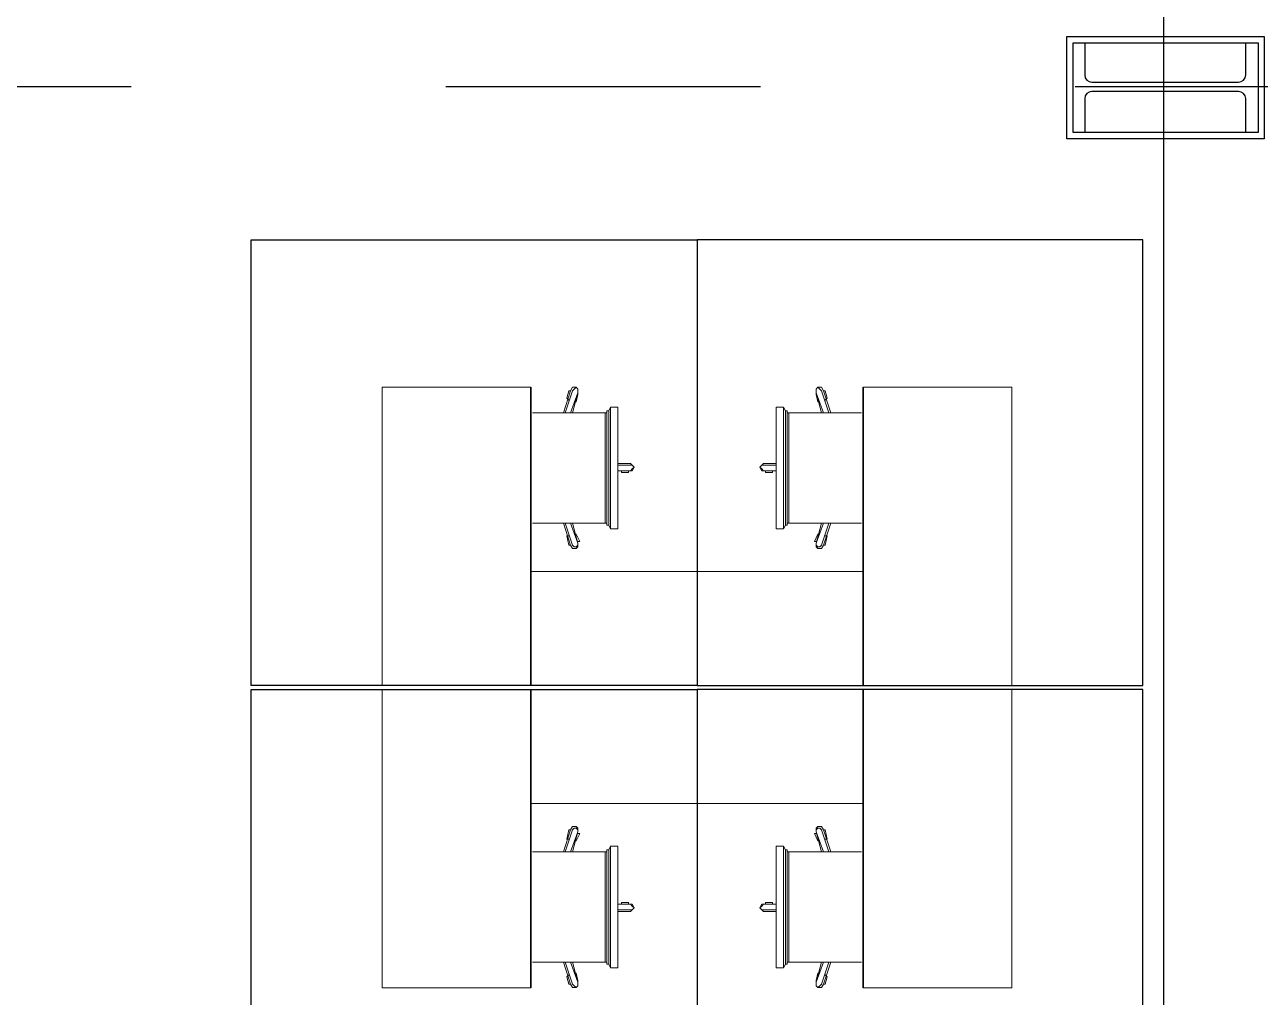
# Model space of a CAD drawing. Header units: millimetres. Extents: x 2148 to 2681, y 758 to 986.
# Drawn here: x 2605.7 to 2608.194, y 929.131 to 931.095 of the extents above; entities that cross this region are included whole.
import ezdxf

# ---------------------------------------------------------------- set-up
doc = ezdxf.new("R2010")
doc.units = ezdxf.units.MM
doc.linetypes.add('CENTER2', pattern=[28.575, 19.05, -3.175, 3.175, -3.175])
for name, color, linetype in [('at_Entity', 7, 'Continuous'), ('COLUMN', 7, 'Continuous'), ('D', 1, 'Continuous'), ('S-COLS', 6, 'Continuous'), ('S_GRID LINES', 252, 'Continuous')]:
    doc.layers.add(name, color=color, linetype=linetype)

msp = doc.modelspace()

# ---------------------------------------------------------------- linework, layer by layer
at = {"layer": 'at_Entity', "color": 0, "lineweight": 15}
for p, q in [((2606.4207811, 930.3628474, 0), (2606.7209001, 930.3628474, 0)), ((2606.4207811, 930.3628474, 0), (2606.4207811, 929.7601287, 0)), ((2606.4207811, 930.3628474, 0), (2606.7209001, 930.3628474, 0)), ((2606.4207811, 930.3628474, 0), (2606.4207811, 929.7601287, 0)), ((2606.8050803, 930.3624176, 0), (2606.8014204, 930.3550979, 0)), ((2606.8050803, 930.3624176, 0), (2606.8014204, 930.3550979, 0)), ((2606.8124, 930.3624176, 0), (2606.8050803, 930.3624176, 0)), ((2606.8124, 930.3624176, 0), (2606.8050803, 930.3624176, 0)), ((2606.8124, 930.3624176, 0), (2606.8087401, 930.3587577, 0)), ((2606.8124, 930.3624176, 0), (2606.8087401, 930.3587577, 0)), ((2606.8160604, 930.3587577, 0), (2606.8124, 930.3624176, 0)), ((2606.8160604, 930.3587577, 0), (2606.8124, 930.3624176, 0)), ((2606.8160604, 930.3587577, 0), (2606.8124, 930.3624176, 0)), ((2606.8160604, 930.3587577, 0), (2606.8124, 930.3624176, 0)), ((2607.297055, 930.3587577, 0), (2607.3007155, 930.3624176, 0)), ((2607.297055, 930.3587577, 0), (2607.3007155, 930.3624176, 0)), ((2607.297055, 930.3587577, 0), (2607.3007155, 930.3624176, 0)), ((2607.297055, 930.3587577, 0), (2607.3007155, 930.3624176, 0)), ((2607.3007155, 930.3624176, 0), (2607.3080352, 930.3624176, 0)), ((2607.3007155, 930.3624176, 0), (2607.3043754, 930.3587577, 0)), ((2607.3007155, 930.3624176, 0), (2607.3080352, 930.3624176, 0)), ((2607.3007155, 930.3624176, 0), (2607.3043754, 930.3587577, 0)), ((2607.3080352, 930.3624176, 0), (2607.311695, 930.3550979, 0)), ((2607.3080352, 930.3624176, 0), (2607.311695, 930.3550979, 0)), ((2607.6923344, 930.3628474, 0), (2607.3922153, 930.3628474, 0)), ((2607.6923344, 930.3628474, 0), (2607.3922153, 930.3628474, 0)), ((2607.6923344, 930.3628474, 0), (2607.6923344, 929.7601287, 0)), ((2607.6923344, 930.3628474, 0), (2607.6923344, 929.7601287, 0)), ((2606.8014204, 930.3550979, 0), (2606.7867804, 930.3111779, 0)), ((2606.8014204, 930.3550979, 0), (2606.7867804, 930.3111779, 0)), ((2606.8050803, 930.3550979, 0), (2606.7904403, 930.3111779, 0)), ((2606.8050803, 930.3550979, 0), (2606.7904403, 930.3111779, 0)), ((2606.79776, 930.3550979, 0), (2606.7941001, 930.3404579, 0)), ((2606.79776, 930.3550979, 0), (2606.7941001, 930.3404579, 0)), ((2606.7941001, 930.3404579, 0), (2606.79776, 930.336798, 0)), ((2606.7941001, 930.3404579, 0), (2606.79776, 930.336798, 0)), ((2606.8014204, 930.3550979, 0), (2606.79776, 930.3550979, 0)), ((2606.8014204, 930.3550979, 0), (2606.79776, 930.3550979, 0)), ((2606.8014204, 930.3111779, 0), (2606.8160604, 930.351438, 0)), ((2606.8014204, 930.3111779, 0), (2606.8160604, 930.351438, 0)), ((2606.8087401, 930.3587577, 0), (2606.8050803, 930.3550979, 0)), ((2606.8087401, 930.3587577, 0), (2606.8050803, 930.3550979, 0)), ((2606.8160604, 930.351438, 0), (2606.8050803, 930.3111779, 0)), ((2606.8160604, 930.351438, 0), (2606.8050803, 930.3111779, 0)), ((2606.8124, 930.3331382, 0), (2606.8160604, 930.3477782, 0)), ((2606.8124, 930.3331382, 0), (2606.8160604, 930.3477782, 0)), ((2606.8160604, 930.351438, 0), (2606.8160604, 930.3587577, 0)), ((2606.8160604, 930.3550979, 0), (2606.8160604, 930.3587577, 0)), ((2606.8160604, 930.351438, 0), (2606.8160604, 930.3587577, 0)), ((2606.8160604, 930.3550979, 0), (2606.8160604, 930.3587577, 0)), ((2606.8160604, 930.3477782, 0), (2606.8160604, 930.351438, 0)), ((2606.8160604, 930.3477782, 0), (2606.8160604, 930.351438, 0)), ((2607.297055, 930.351438, 0), (2607.297055, 930.3587577, 0)), ((2607.297055, 930.3550979, 0), (2607.297055, 930.3587577, 0)), ((2607.297055, 930.351438, 0), (2607.297055, 930.3587577, 0)), ((2607.297055, 930.3550979, 0), (2607.297055, 930.3587577, 0)), ((2607.311695, 930.3111779, 0), (2607.297055, 930.351438, 0)), ((2607.297055, 930.351438, 0), (2607.3080352, 930.3111779, 0)), ((2607.297055, 930.3477782, 0), (2607.297055, 930.351438, 0)), ((2607.311695, 930.3111779, 0), (2607.297055, 930.351438, 0)), ((2607.297055, 930.351438, 0), (2607.3080352, 930.3111779, 0)), ((2607.297055, 930.3477782, 0), (2607.297055, 930.351438, 0)), ((2607.3007155, 930.3331382, 0), (2607.297055, 930.3477782, 0)), ((2607.3007155, 930.3331382, 0), (2607.297055, 930.3477782, 0)), ((2607.3043754, 930.3587577, 0), (2607.3080352, 930.3550979, 0)), ((2607.3043754, 930.3587577, 0), (2607.3080352, 930.3550979, 0)), ((2607.3080352, 930.3550979, 0), (2607.3226752, 930.3111779, 0)), ((2607.3080352, 930.3550979, 0), (2607.3226752, 930.3111779, 0)), ((2607.311695, 930.3550979, 0), (2607.326335, 930.3111779, 0)), ((2607.311695, 930.3550979, 0), (2607.3153555, 930.3550979, 0)), ((2607.311695, 930.3550979, 0), (2607.326335, 930.3111779, 0)), ((2607.311695, 930.3550979, 0), (2607.3153555, 930.3550979, 0)), ((2607.3153555, 930.3550979, 0), (2607.3190154, 930.3404579, 0)), ((2607.3153555, 930.3550979, 0), (2607.3190154, 930.3404579, 0)), ((2607.3190154, 930.3404579, 0), (2607.3153555, 930.336798, 0)), ((2607.3190154, 930.3404579, 0), (2607.3153555, 930.336798, 0)), ((2606.87096, 930.3111779, 0), (2606.7245606, 930.3111779, 0)), ((2606.87096, 930.3111779, 0), (2606.7245606, 930.3111779, 0)), ((2606.8087401, 930.3331382, 0), (2606.8124, 930.3331382, 0)), ((2606.8087401, 930.3331382, 0), (2606.8124, 930.3331382, 0)), ((2606.8746204, 930.3111779, 0), (2606.87096, 930.3111779, 0)), ((2606.87096, 930.3111779, 0), (2606.87096, 930.0879181, 0)), ((2606.8746204, 930.3111779, 0), (2606.87096, 930.3111779, 0)), ((2606.87096, 930.3111779, 0), (2606.87096, 930.0879181, 0)), ((2606.8782803, 930.3148377, 0), (2606.8746204, 930.3148377, 0)), ((2606.8746204, 930.3148377, 0), (2606.8746204, 930.0842582, 0)), ((2606.8782803, 930.3148377, 0), (2606.8746204, 930.3148377, 0)), ((2606.8746204, 930.3148377, 0), (2606.8746204, 930.0842582, 0)), ((2606.8746204, 930.307518, 0), (2606.8746204, 930.3111779, 0)), ((2606.8746204, 930.307518, 0), (2606.8746204, 930.3111779, 0)), ((2606.8819401, 930.322158, 0), (2606.8782803, 930.3148377, 0)), ((2606.8819401, 930.322158, 0), (2606.8782803, 930.3148377, 0)), ((2606.8782803, 930.3148377, 0), (2606.8782803, 930.0842582, 0)), ((2606.8782803, 930.3148377, 0), (2606.8782803, 930.0842582, 0)), ((2606.8856, 930.322158, 0), (2606.8819401, 930.322158, 0)), ((2606.8819401, 930.322158, 0), (2606.8819401, 930.0769385, 0)), ((2606.8856, 930.322158, 0), (2606.8819401, 930.322158, 0)), ((2606.8819401, 930.322158, 0), (2606.8819401, 930.0769385, 0)), ((2606.8856, 930.322158, 0), (2606.8892598, 930.322158, 0)), ((2606.8856, 930.322158, 0), (2606.8892598, 930.322158, 0)), ((2606.8965801, 930.322158, 0), (2606.8892598, 930.322158, 0)), ((2606.8965801, 930.322158, 0), (2606.8892598, 930.322158, 0)), ((2606.8965801, 930.3148377, 0), (2606.8965801, 930.322158, 0)), ((2606.8965801, 930.3148377, 0), (2606.8965801, 930.322158, 0)), ((2606.8965801, 930.0842582, 0), (2606.8965801, 930.3148377, 0)), ((2606.8965801, 930.0842582, 0), (2606.8965801, 930.3148377, 0)), ((2607.2165354, 930.3148377, 0), (2607.2165354, 930.322158, 0)), ((2607.2165354, 930.322158, 0), (2607.2238557, 930.322158, 0)), ((2607.2165354, 930.3148377, 0), (2607.2165354, 930.322158, 0)), ((2607.2165354, 930.322158, 0), (2607.2238557, 930.322158, 0)), ((2607.2165354, 930.0842582, 0), (2607.2165354, 930.3148377, 0)), ((2607.2165354, 930.0842582, 0), (2607.2165354, 930.3148377, 0)), ((2607.2275155, 930.322158, 0), (2607.2238557, 930.322158, 0)), ((2607.2275155, 930.322158, 0), (2607.2238557, 930.322158, 0)), ((2607.2275155, 930.322158, 0), (2607.2311754, 930.322158, 0)), ((2607.2275155, 930.322158, 0), (2607.2311754, 930.322158, 0)), ((2607.2311754, 930.322158, 0), (2607.2348352, 930.3148377, 0)), ((2607.2311754, 930.322158, 0), (2607.2311754, 930.0769385, 0)), ((2607.2311754, 930.322158, 0), (2607.2348352, 930.3148377, 0)), ((2607.2311754, 930.322158, 0), (2607.2311754, 930.0769385, 0)), ((2607.2348352, 930.3148377, 0), (2607.2348352, 930.0842582, 0)), ((2607.2348352, 930.3148377, 0), (2607.2384951, 930.3148377, 0)), ((2607.2348352, 930.3148377, 0), (2607.2348352, 930.0842582, 0)), ((2607.2348352, 930.3148377, 0), (2607.2384951, 930.3148377, 0)), ((2607.2384951, 930.3148377, 0), (2607.2384951, 930.0842582, 0)), ((2607.2384951, 930.3148377, 0), (2607.2384951, 930.0842582, 0)), ((2607.2384951, 930.307518, 0), (2607.2384951, 930.3111779, 0)), ((2607.2384951, 930.3111779, 0), (2607.2421555, 930.3111779, 0)), ((2607.2384951, 930.307518, 0), (2607.2384951, 930.3111779, 0)), ((2607.2384951, 930.3111779, 0), (2607.2421555, 930.3111779, 0)), ((2607.2421555, 930.3111779, 0), (2607.2421555, 930.0879181, 0)), ((2607.2421555, 930.3111779, 0), (2607.3885549, 930.3111779, 0)), ((2607.2421555, 930.3111779, 0), (2607.2421555, 930.0879181, 0)), ((2607.2421555, 930.3111779, 0), (2607.3885549, 930.3111779, 0)), ((2607.3043754, 930.3331382, 0), (2607.3007155, 930.3331382, 0)), ((2607.3043754, 930.3331382, 0), (2607.3007155, 930.3331382, 0)), ((2606.9222003, 930.2086979, 0), (2606.8965801, 930.2086979, 0)), ((2606.9222003, 930.2086979, 0), (2606.8965801, 930.2086979, 0)), ((2606.9222003, 930.205038, 0), (2606.8965801, 930.205038, 0)), ((2606.9222003, 930.205038, 0), (2606.8965801, 930.205038, 0)), ((2606.8965801, 930.1940579, 0), (2606.9222003, 930.1940579, 0)), ((2606.9222003, 930.1940579, 0), (2606.8965801, 930.1940579, 0)), ((2606.8965801, 930.1940579, 0), (2606.9222003, 930.1940579, 0)), ((2606.9222003, 930.1940579, 0), (2606.8965801, 930.1940579, 0)), ((2606.9185398, 930.2086979, 0), (2606.9038998, 930.2086979, 0)), ((2606.9185398, 930.2086979, 0), (2606.9038998, 930.2086979, 0)), ((2606.9038998, 930.1940579, 0), (2606.9038998, 930.1903981, 0)), ((2606.9038998, 930.1940579, 0), (2606.9038998, 930.1903981, 0)), ((2606.9038998, 930.1903981, 0), (2606.9185398, 930.1903981, 0)), ((2606.9038998, 930.1903981, 0), (2606.9185398, 930.1903981, 0)), ((2606.9185398, 930.1903981, 0), (2606.9185398, 930.1940579, 0)), ((2606.9185398, 930.1903981, 0), (2606.9185398, 930.1940579, 0)), ((2606.9258601, 930.205038, 0), (2606.9222003, 930.2086979, 0)), ((2606.9258601, 930.205038, 0), (2606.9222003, 930.2086979, 0)), ((2606.9222003, 930.205038, 0), (2606.9258601, 930.205038, 0)), ((2606.9222003, 930.205038, 0), (2606.9258601, 930.205038, 0)), ((2606.9258601, 930.1977184, 0), (2606.9222003, 930.1940579, 0)), ((2606.9258601, 930.1977184, 0), (2606.9222003, 930.1940579, 0)), ((2606.9222003, 930.1940579, 0), (2606.9258601, 930.1940579, 0)), ((2606.9222003, 930.1940579, 0), (2606.9258601, 930.1940579, 0)), ((2606.9258601, 930.205038, 0), (2606.92952, 930.2013782, 0)), ((2606.92952, 930.2013782, 0), (2606.9258601, 930.205038, 0)), ((2606.9258601, 930.205038, 0), (2606.92952, 930.2013782, 0)), ((2606.92952, 930.2013782, 0), (2606.9258601, 930.205038, 0)), ((2606.92952, 930.2013782, 0), (2606.9258601, 930.1977184, 0)), ((2606.9258601, 930.1940579, 0), (2606.92952, 930.2013782, 0)), ((2606.92952, 930.2013782, 0), (2606.9258601, 930.1977184, 0)), ((2606.9258601, 930.1940579, 0), (2606.92952, 930.2013782, 0)), ((2607.1872554, 930.205038, 0), (2607.1835955, 930.2013782, 0)), ((2607.1835955, 930.2013782, 0), (2607.1872554, 930.205038, 0)), ((2607.1872554, 930.205038, 0), (2607.1835955, 930.2013782, 0)), ((2607.1835955, 930.2013782, 0), (2607.1872554, 930.205038, 0)), ((2607.1835955, 930.2013782, 0), (2607.1872554, 930.1977184, 0)), ((2607.1872554, 930.1940579, 0), (2607.1835955, 930.2013782, 0)), ((2607.1835955, 930.2013782, 0), (2607.1872554, 930.1977184, 0)), ((2607.1872554, 930.1940579, 0), (2607.1835955, 930.2013782, 0)), ((2607.1872554, 930.205038, 0), (2607.1909152, 930.2086979, 0)), ((2607.1872554, 930.205038, 0), (2607.1909152, 930.2086979, 0)), ((2607.1909152, 930.205038, 0), (2607.1872554, 930.205038, 0)), ((2607.1909152, 930.205038, 0), (2607.1872554, 930.205038, 0)), ((2607.1872554, 930.1977184, 0), (2607.1909152, 930.1940579, 0)), ((2607.1872554, 930.1977184, 0), (2607.1909152, 930.1940579, 0)), ((2607.1909152, 930.1940579, 0), (2607.1872554, 930.1940579, 0)), ((2607.1909152, 930.1940579, 0), (2607.1872554, 930.1940579, 0)), ((2607.1909152, 930.2086979, 0), (2607.2165354, 930.2086979, 0)), ((2607.1909152, 930.2086979, 0), (2607.2165354, 930.2086979, 0)), ((2607.1909152, 930.205038, 0), (2607.2165354, 930.205038, 0)), ((2607.1909152, 930.205038, 0), (2607.2165354, 930.205038, 0)), ((2607.2165354, 930.1940579, 0), (2607.1909152, 930.1940579, 0)), ((2607.1909152, 930.1940579, 0), (2607.2165354, 930.1940579, 0)), ((2607.2165354, 930.1940579, 0), (2607.1909152, 930.1940579, 0)), ((2607.1909152, 930.1940579, 0), (2607.2165354, 930.1940579, 0)), ((2607.1945757, 930.2086979, 0), (2607.2092157, 930.2086979, 0)), ((2607.1945757, 930.2086979, 0), (2607.2092157, 930.2086979, 0)), ((2607.1945757, 930.1903981, 0), (2607.1945757, 930.1940579, 0)), ((2607.1945757, 930.1903981, 0), (2607.1945757, 930.1940579, 0)), ((2607.2092157, 930.1903981, 0), (2607.1945757, 930.1903981, 0)), ((2607.2092157, 930.1903981, 0), (2607.1945757, 930.1903981, 0)), ((2607.2092157, 930.1940579, 0), (2607.2092157, 930.1903981, 0)), ((2607.2092157, 930.1940579, 0), (2607.2092157, 930.1903981, 0)), ((2606.7245606, 930.0879181, 0), (2606.87096, 930.0879181, 0)), ((2606.7245606, 930.0879181, 0), (2606.87096, 930.0879181, 0)), ((2606.7867804, 930.0879181, 0), (2606.8014204, 930.0439987, 0)), ((2606.7867804, 930.0879181, 0), (2606.8014204, 930.0439987, 0)), ((2606.8050803, 930.0439987, 0), (2606.7904403, 930.0879181, 0)), ((2606.8050803, 930.0439987, 0), (2606.7904403, 930.0879181, 0)), ((2606.8014204, 930.0879181, 0), (2606.8160604, 930.0476585, 0)), ((2606.8014204, 930.0879181, 0), (2606.8160604, 930.0476585, 0)), ((2606.8160604, 930.0476585, 0), (2606.8050803, 930.0879181, 0)), ((2606.8160604, 930.0476585, 0), (2606.8050803, 930.0879181, 0)), ((2606.87096, 930.0879181, 0), (2606.8746204, 930.0879181, 0)), ((2606.87096, 930.0879181, 0), (2606.8746204, 930.0879181, 0)), ((2606.8746204, 930.0879181, 0), (2606.8746204, 930.0915785, 0)), ((2606.8746204, 930.0879181, 0), (2606.8746204, 930.0915785, 0)), ((2607.2384951, 930.0879181, 0), (2607.2384951, 930.0915785, 0)), ((2607.2384951, 930.0879181, 0), (2607.2384951, 930.0915785, 0)), ((2607.2421555, 930.0879181, 0), (2607.2384951, 930.0879181, 0)), ((2607.2421555, 930.0879181, 0), (2607.2384951, 930.0879181, 0)), ((2607.3885549, 930.0879181, 0), (2607.2421555, 930.0879181, 0)), ((2607.3885549, 930.0879181, 0), (2607.2421555, 930.0879181, 0)), ((2607.311695, 930.0879181, 0), (2607.297055, 930.0476585, 0)), ((2607.297055, 930.0476585, 0), (2607.3080352, 930.0879181, 0)), ((2607.311695, 930.0879181, 0), (2607.297055, 930.0476585, 0)), ((2607.297055, 930.0476585, 0), (2607.3080352, 930.0879181, 0)), ((2607.3080352, 930.0439987, 0), (2607.3226752, 930.0879181, 0)), ((2607.3080352, 930.0439987, 0), (2607.3226752, 930.0879181, 0)), ((2607.326335, 930.0879181, 0), (2607.311695, 930.0439987, 0)), ((2607.326335, 930.0879181, 0), (2607.311695, 930.0439987, 0)), ((2606.79776, 930.0622985, 0), (2606.7941001, 930.0622985, 0)), ((2606.7941001, 930.0622985, 0), (2606.79776, 930.0439987, 0)), ((2606.79776, 930.0622985, 0), (2606.7941001, 930.0622985, 0)), ((2606.7941001, 930.0622985, 0), (2606.79776, 930.0439987, 0)), ((2606.8124, 930.0659584, 0), (2606.8087401, 930.0659584, 0)), ((2606.8124, 930.0659584, 0), (2606.8087401, 930.0659584, 0)), ((2606.8197203, 930.0513184, 0), (2606.8124, 930.0659584, 0)), ((2606.8197203, 930.0513184, 0), (2606.8124, 930.0659584, 0)), ((2606.8746204, 930.0842582, 0), (2606.8782803, 930.0842582, 0)), ((2606.8746204, 930.0842582, 0), (2606.8782803, 930.0842582, 0)), ((2606.8782803, 930.0842582, 0), (2606.8819401, 930.0769385, 0)), ((2606.8782803, 930.0842582, 0), (2606.8819401, 930.0769385, 0)), ((2606.8819401, 930.0769385, 0), (2606.8856, 930.0769385, 0)), ((2606.8819401, 930.0769385, 0), (2606.8856, 930.0769385, 0)), ((2606.8856, 930.0769385, 0), (2606.8892598, 930.0769385, 0)), ((2606.8856, 930.0769385, 0), (2606.8892598, 930.0769385, 0)), ((2606.8892598, 930.0769385, 0), (2606.8965801, 930.0769385, 0)), ((2606.8892598, 930.0769385, 0), (2606.8965801, 930.0769385, 0)), ((2606.8965801, 930.0769385, 0), (2606.8965801, 930.0842582, 0)), ((2606.8965801, 930.0769385, 0), (2606.8965801, 930.0842582, 0)), ((2607.2165354, 930.0769385, 0), (2607.2165354, 930.0842582, 0)), ((2607.2165354, 930.0769385, 0), (2607.2165354, 930.0842582, 0)), ((2607.2238557, 930.0769385, 0), (2607.2165354, 930.0769385, 0)), ((2607.2238557, 930.0769385, 0), (2607.2165354, 930.0769385, 0)), ((2607.2275155, 930.0769385, 0), (2607.2238557, 930.0769385, 0)), ((2607.2275155, 930.0769385, 0), (2607.2238557, 930.0769385, 0)), ((2607.2311754, 930.0769385, 0), (2607.2275155, 930.0769385, 0)), ((2607.2311754, 930.0769385, 0), (2607.2275155, 930.0769385, 0)), ((2607.2348352, 930.0842582, 0), (2607.2311754, 930.0769385, 0)), ((2607.2348352, 930.0842582, 0), (2607.2311754, 930.0769385, 0)), ((2607.2384951, 930.0842582, 0), (2607.2348352, 930.0842582, 0)), ((2607.2384951, 930.0842582, 0), (2607.2348352, 930.0842582, 0)), ((2607.2933952, 930.0513184, 0), (2607.3007155, 930.0659584, 0)), ((2607.2933952, 930.0513184, 0), (2607.3007155, 930.0659584, 0)), ((2607.3007155, 930.0659584, 0), (2607.3043754, 930.0659584, 0)), ((2607.3007155, 930.0659584, 0), (2607.3043754, 930.0659584, 0)), ((2607.3153555, 930.0622985, 0), (2607.3190154, 930.0622985, 0)), ((2607.3190154, 930.0622985, 0), (2607.3153555, 930.0439987, 0)), ((2607.3153555, 930.0622985, 0), (2607.3190154, 930.0622985, 0)), ((2607.3190154, 930.0622985, 0), (2607.3153555, 930.0439987, 0)), ((2606.79776, 930.0439987, 0), (2606.8014204, 930.0439987, 0)), ((2606.79776, 930.0439987, 0), (2606.8014204, 930.0439987, 0)), ((2606.8014204, 930.0439987, 0), (2606.8050803, 930.0366784, 0)), ((2606.8014204, 930.0439987, 0), (2606.8050803, 930.0366784, 0)), ((2606.8087401, 930.0403382, 0), (2606.8050803, 930.0439987, 0)), ((2606.8087401, 930.0403382, 0), (2606.8050803, 930.0439987, 0)), ((2606.8050803, 930.0366784, 0), (2606.8124, 930.0366784, 0)), ((2606.8050803, 930.0366784, 0), (2606.8124, 930.0366784, 0)), ((2606.8124, 930.0403382, 0), (2606.8087401, 930.0403382, 0)), ((2606.8124, 930.0403382, 0), (2606.8087401, 930.0403382, 0)), ((2606.8160604, 930.0439987, 0), (2606.8124, 930.0403382, 0)), ((2606.8160604, 930.0439987, 0), (2606.8124, 930.0403382, 0)), ((2606.8124, 930.0366784, 0), (2606.8160604, 930.0403382, 0)), ((2606.8124, 930.0366784, 0), (2606.8160604, 930.0403382, 0)), ((2606.8160604, 930.0513184, 0), (2606.8197203, 930.0513184, 0)), ((2606.8160604, 930.0513184, 0), (2606.8197203, 930.0513184, 0)), ((2606.8160604, 930.0403382, 0), (2606.8160604, 930.0476585, 0)), ((2606.8160604, 930.0476585, 0), (2606.8160604, 930.0439987, 0)), ((2606.8160604, 930.0403382, 0), (2606.8160604, 930.0476585, 0)), ((2606.8160604, 930.0476585, 0), (2606.8160604, 930.0439987, 0)), ((2607.297055, 930.0513184, 0), (2607.2933952, 930.0513184, 0)), ((2607.297055, 930.0513184, 0), (2607.2933952, 930.0513184, 0)), ((2607.297055, 930.0403382, 0), (2607.297055, 930.0476585, 0)), ((2607.297055, 930.0476585, 0), (2607.297055, 930.0439987, 0)), ((2607.297055, 930.0403382, 0), (2607.297055, 930.0476585, 0)), ((2607.297055, 930.0476585, 0), (2607.297055, 930.0439987, 0)), ((2607.297055, 930.0439987, 0), (2607.3007155, 930.0403382, 0)), ((2607.297055, 930.0439987, 0), (2607.3007155, 930.0403382, 0)), ((2607.3007155, 930.0366784, 0), (2607.297055, 930.0403382, 0)), ((2607.3007155, 930.0366784, 0), (2607.297055, 930.0403382, 0)), ((2607.3007155, 930.0403382, 0), (2607.3043754, 930.0403382, 0)), ((2607.3007155, 930.0403382, 0), (2607.3043754, 930.0403382, 0)), ((2607.3080352, 930.0366784, 0), (2607.3007155, 930.0366784, 0)), ((2607.3080352, 930.0366784, 0), (2607.3007155, 930.0366784, 0)), ((2607.3043754, 930.0403382, 0), (2607.3080352, 930.0439987, 0)), ((2607.3043754, 930.0403382, 0), (2607.3080352, 930.0439987, 0)), ((2607.311695, 930.0439987, 0), (2607.3080352, 930.0366784, 0)), ((2607.311695, 930.0439987, 0), (2607.3080352, 930.0366784, 0)), ((2607.3153555, 930.0439987, 0), (2607.311695, 930.0439987, 0)), ((2607.3153555, 930.0439987, 0), (2607.311695, 930.0439987, 0)), ((2606.7209001, 929.9907082, 0), (2607.0565577, 929.9907082, 0)), ((2606.7209001, 929.9907082, 0), (2607.0565577, 929.9907082, 0)), ((2607.3922153, 929.9907082, 0), (2607.0565577, 929.9907082, 0)), ((2607.3922153, 929.9907082, 0), (2607.0565577, 929.9907082, 0)), ((2606.4207811, 929.7601287, 0), (2607.0565577, 929.7601287, 0)), ((2606.4207811, 929.7601287, 0), (2607.0565577, 929.7601287, 0)), ((2606.4207811, 929.7523971, 0), (2607.0565577, 929.7523971, 0)), ((2606.4207811, 929.1496784, 0), (2606.4207811, 929.7523971, 0)), ((2606.4207811, 929.7523971, 0), (2607.0565577, 929.7523971, 0)), ((2606.4207811, 929.1496784, 0), (2606.4207811, 929.7523971, 0)), ((2607.6923344, 929.7601287, 0), (2607.0565577, 929.7601287, 0)), ((2607.6923344, 929.7601287, 0), (2607.0565577, 929.7601287, 0)), ((2607.0565577, 929.5218176, 0), (2607.0565577, 929.7523971, 0)), ((2607.6923344, 929.7523971, 0), (2607.0565577, 929.7523971, 0)), ((2607.0565577, 929.5218176, 0), (2607.0565577, 929.7523971, 0)), ((2607.0565577, 929.5218176, 0), (2607.0565577, 929.7523971, 0)), ((2607.6923344, 929.7523971, 0), (2607.0565577, 929.7523971, 0)), ((2607.0565577, 929.5218176, 0), (2607.0565577, 929.7523971, 0)), ((2607.6923344, 929.1496784, 0), (2607.6923344, 929.7523971, 0)), ((2607.6923344, 929.1496784, 0), (2607.6923344, 929.7523971, 0)), ((2606.7209001, 929.5218176, 0), (2607.0565577, 929.5218176, 0)), ((2606.7209001, 929.5218176, 0), (2607.0565577, 929.5218176, 0)), ((2607.3922153, 929.5218176, 0), (2607.0565577, 929.5218176, 0)), ((2607.3922153, 929.5218176, 0), (2607.0565577, 929.5218176, 0)), ((2606.7867804, 929.4246077, 0), (2606.8014204, 929.4685271, 0)), ((2606.7867804, 929.4246077, 0), (2606.8014204, 929.4685271, 0)), ((2606.8050803, 929.4685271, 0), (2606.7904403, 929.4246077, 0)), ((2606.8050803, 929.4685271, 0), (2606.7904403, 929.4246077, 0)), ((2606.7941001, 929.4502273, 0), (2606.79776, 929.4685271, 0)), ((2606.7941001, 929.4502273, 0), (2606.79776, 929.4685271, 0)), ((2606.79776, 929.4685271, 0), (2606.8014204, 929.4685271, 0)), ((2606.79776, 929.4685271, 0), (2606.8014204, 929.4685271, 0)), ((2606.8014204, 929.4685271, 0), (2606.8050803, 929.4758474, 0)), ((2606.8014204, 929.4685271, 0), (2606.8050803, 929.4758474, 0)), ((2606.8014204, 929.4246077, 0), (2606.8160604, 929.4648673, 0)), ((2606.8014204, 929.4246077, 0), (2606.8160604, 929.4648673, 0)), ((2606.8050803, 929.4758474, 0), (2606.8124, 929.4758474, 0)), ((2606.8050803, 929.4758474, 0), (2606.8124, 929.4758474, 0)), ((2606.8087401, 929.4721876, 0), (2606.8050803, 929.4685271, 0)), ((2606.8087401, 929.4721876, 0), (2606.8050803, 929.4685271, 0)), ((2606.8160604, 929.4648673, 0), (2606.8050803, 929.4246077, 0)), ((2606.8160604, 929.4648673, 0), (2606.8050803, 929.4246077, 0)), ((2606.8124, 929.4721876, 0), (2606.8087401, 929.4721876, 0)), ((2606.8124, 929.4721876, 0), (2606.8087401, 929.4721876, 0)), ((2606.8124, 929.4758474, 0), (2606.8160604, 929.4721876, 0)), ((2606.8124, 929.4758474, 0), (2606.8160604, 929.4721876, 0)), ((2606.8160604, 929.4685271, 0), (2606.8124, 929.4721876, 0)), ((2606.8160604, 929.4685271, 0), (2606.8124, 929.4721876, 0)), ((2606.8160604, 929.4721876, 0), (2606.8160604, 929.4648673, 0)), ((2606.8160604, 929.4721876, 0), (2606.8160604, 929.4648673, 0)), ((2606.8160604, 929.4648673, 0), (2606.8160604, 929.4685271, 0)), ((2606.8160604, 929.4648673, 0), (2606.8160604, 929.4685271, 0)), ((2607.3007155, 929.4758474, 0), (2607.297055, 929.4721876, 0)), ((2607.3007155, 929.4758474, 0), (2607.297055, 929.4721876, 0)), ((2607.297055, 929.4721876, 0), (2607.297055, 929.4648673, 0)), ((2607.297055, 929.4685271, 0), (2607.3007155, 929.4721876, 0)), ((2607.297055, 929.4721876, 0), (2607.297055, 929.4648673, 0)), ((2607.297055, 929.4685271, 0), (2607.3007155, 929.4721876, 0)), ((2607.297055, 929.4648673, 0), (2607.297055, 929.4685271, 0)), ((2607.297055, 929.4648673, 0), (2607.297055, 929.4685271, 0)), ((2607.311695, 929.4246077, 0), (2607.297055, 929.4648673, 0)), ((2607.297055, 929.4648673, 0), (2607.3080352, 929.4246077, 0)), ((2607.311695, 929.4246077, 0), (2607.297055, 929.4648673, 0)), ((2607.297055, 929.4648673, 0), (2607.3080352, 929.4246077, 0)), ((2607.3080352, 929.4758474, 0), (2607.3007155, 929.4758474, 0)), ((2607.3080352, 929.4758474, 0), (2607.3007155, 929.4758474, 0)), ((2607.3007155, 929.4721876, 0), (2607.3043754, 929.4721876, 0)), ((2607.3007155, 929.4721876, 0), (2607.3043754, 929.4721876, 0)), ((2607.3043754, 929.4721876, 0), (2607.3080352, 929.4685271, 0)), ((2607.3043754, 929.4721876, 0), (2607.3080352, 929.4685271, 0)), ((2607.311695, 929.4685271, 0), (2607.3080352, 929.4758474, 0)), ((2607.311695, 929.4685271, 0), (2607.3080352, 929.4758474, 0)), ((2607.3080352, 929.4685271, 0), (2607.3226752, 929.4246077, 0)), ((2607.3080352, 929.4685271, 0), (2607.3226752, 929.4246077, 0)), ((2607.326335, 929.4246077, 0), (2607.311695, 929.4685271, 0)), ((2607.3153555, 929.4685271, 0), (2607.311695, 929.4685271, 0)), ((2607.326335, 929.4246077, 0), (2607.311695, 929.4685271, 0)), ((2607.3153555, 929.4685271, 0), (2607.311695, 929.4685271, 0)), ((2607.3190154, 929.4502273, 0), (2607.3153555, 929.4685271, 0)), ((2607.3190154, 929.4502273, 0), (2607.3153555, 929.4685271, 0)), ((2606.79776, 929.4502273, 0), (2606.7941001, 929.4502273, 0)), ((2606.79776, 929.4502273, 0), (2606.7941001, 929.4502273, 0)), ((2606.8124, 929.4465674, 0), (2606.8087401, 929.4465674, 0)), ((2606.8124, 929.4465674, 0), (2606.8087401, 929.4465674, 0)), ((2606.8197203, 929.4612074, 0), (2606.8124, 929.4465674, 0)), ((2606.8197203, 929.4612074, 0), (2606.8124, 929.4465674, 0)), ((2606.8160604, 929.4612074, 0), (2606.8197203, 929.4612074, 0)), ((2606.8160604, 929.4612074, 0), (2606.8197203, 929.4612074, 0)), ((2607.297055, 929.4612074, 0), (2607.2933952, 929.4612074, 0)), ((2607.2933952, 929.4612074, 0), (2607.3007155, 929.4465674, 0)), ((2607.297055, 929.4612074, 0), (2607.2933952, 929.4612074, 0)), ((2607.2933952, 929.4612074, 0), (2607.3007155, 929.4465674, 0)), ((2607.3007155, 929.4465674, 0), (2607.3043754, 929.4465674, 0)), ((2607.3007155, 929.4465674, 0), (2607.3043754, 929.4465674, 0)), ((2607.3153555, 929.4502273, 0), (2607.3190154, 929.4502273, 0)), ((2607.3153555, 929.4502273, 0), (2607.3190154, 929.4502273, 0)), ((2606.7245606, 929.4246077, 0), (2606.87096, 929.4246077, 0)), ((2606.7245606, 929.4246077, 0), (2606.87096, 929.4246077, 0)), ((2606.87096, 929.2013479, 0), (2606.87096, 929.4246077, 0)), ((2606.87096, 929.4246077, 0), (2606.8746204, 929.4246077, 0)), ((2606.87096, 929.2013479, 0), (2606.87096, 929.4246077, 0)), ((2606.87096, 929.4246077, 0), (2606.8746204, 929.4246077, 0)), ((2606.8746204, 929.1976881, 0), (2606.8746204, 929.4282676, 0)), ((2606.8746204, 929.4282676, 0), (2606.8782803, 929.4282676, 0)), ((2606.8746204, 929.1976881, 0), (2606.8746204, 929.4282676, 0)), ((2606.8746204, 929.4282676, 0), (2606.8782803, 929.4282676, 0)), ((2606.8746204, 929.4246077, 0), (2606.8746204, 929.4209473, 0)), ((2606.8746204, 929.4246077, 0), (2606.8746204, 929.4209473, 0)), ((2606.8782803, 929.4282676, 0), (2606.8819401, 929.4355873, 0)), ((2606.8782803, 929.4282676, 0), (2606.8819401, 929.4355873, 0)), ((2606.8782803, 929.1976881, 0), (2606.8782803, 929.4282676, 0)), ((2606.8782803, 929.1976881, 0), (2606.8782803, 929.4282676, 0)), ((2606.8819401, 929.4355873, 0), (2606.8856, 929.4355873, 0)), ((2606.8819401, 929.1903678, 0), (2606.8819401, 929.4355873, 0)), ((2606.8819401, 929.4355873, 0), (2606.8856, 929.4355873, 0)), ((2606.8819401, 929.1903678, 0), (2606.8819401, 929.4355873, 0)), ((2606.8856, 929.4355873, 0), (2606.8892598, 929.4355873, 0)), ((2606.8856, 929.4355873, 0), (2606.8892598, 929.4355873, 0)), ((2606.8892598, 929.4355873, 0), (2606.8965801, 929.4355873, 0)), ((2606.8892598, 929.4355873, 0), (2606.8965801, 929.4355873, 0)), ((2606.8965801, 929.4355873, 0), (2606.8965801, 929.4282676, 0)), ((2606.8965801, 929.4355873, 0), (2606.8965801, 929.4282676, 0)), ((2606.8965801, 929.4282676, 0), (2606.8965801, 929.1976881, 0)), ((2606.8965801, 929.4282676, 0), (2606.8965801, 929.1976881, 0)), ((2607.2238557, 929.4355873, 0), (2607.2165354, 929.4355873, 0)), ((2607.2165354, 929.4355873, 0), (2607.2165354, 929.4282676, 0)), ((2607.2238557, 929.4355873, 0), (2607.2165354, 929.4355873, 0)), ((2607.2165354, 929.4355873, 0), (2607.2165354, 929.4282676, 0)), ((2607.2165354, 929.4282676, 0), (2607.2165354, 929.1976881, 0)), ((2607.2165354, 929.4282676, 0), (2607.2165354, 929.1976881, 0)), ((2607.2275155, 929.4355873, 0), (2607.2238557, 929.4355873, 0)), ((2607.2275155, 929.4355873, 0), (2607.2238557, 929.4355873, 0)), ((2607.2311754, 929.4355873, 0), (2607.2275155, 929.4355873, 0)), ((2607.2311754, 929.4355873, 0), (2607.2275155, 929.4355873, 0)), ((2607.2348352, 929.4282676, 0), (2607.2311754, 929.4355873, 0)), ((2607.2311754, 929.1903678, 0), (2607.2311754, 929.4355873, 0)), ((2607.2348352, 929.4282676, 0), (2607.2311754, 929.4355873, 0)), ((2607.2311754, 929.1903678, 0), (2607.2311754, 929.4355873, 0)), ((2607.2348352, 929.1976881, 0), (2607.2348352, 929.4282676, 0)), ((2607.2384951, 929.4282676, 0), (2607.2348352, 929.4282676, 0)), ((2607.2348352, 929.1976881, 0), (2607.2348352, 929.4282676, 0)), ((2607.2384951, 929.4282676, 0), (2607.2348352, 929.4282676, 0)), ((2607.2384951, 929.1976881, 0), (2607.2384951, 929.4282676, 0)), ((2607.2384951, 929.1976881, 0), (2607.2384951, 929.4282676, 0)), ((2607.2421555, 929.4246077, 0), (2607.2384951, 929.4246077, 0)), ((2607.2384951, 929.4246077, 0), (2607.2384951, 929.4209473, 0)), ((2607.2421555, 929.4246077, 0), (2607.2384951, 929.4246077, 0)), ((2607.2384951, 929.4246077, 0), (2607.2384951, 929.4209473, 0)), ((2607.2421555, 929.2013479, 0), (2607.2421555, 929.4246077, 0)), ((2607.3885549, 929.4246077, 0), (2607.2421555, 929.4246077, 0)), ((2607.2421555, 929.2013479, 0), (2607.2421555, 929.4246077, 0)), ((2607.3885549, 929.4246077, 0), (2607.2421555, 929.4246077, 0)), ((2606.8965801, 929.3184679, 0), (2606.9222003, 929.3184679, 0)), ((2606.9222003, 929.3184679, 0), (2606.8965801, 929.3184679, 0)), ((2606.8965801, 929.3184679, 0), (2606.9222003, 929.3184679, 0)), ((2606.9222003, 929.3184679, 0), (2606.8965801, 929.3184679, 0)), ((2606.9038998, 929.3184679, 0), (2606.9038998, 929.3221277, 0)), ((2606.9038998, 929.3221277, 0), (2606.9185398, 929.3221277, 0)), ((2606.9038998, 929.3184679, 0), (2606.9038998, 929.3221277, 0)), ((2606.9038998, 929.3221277, 0), (2606.9185398, 929.3221277, 0)), ((2606.9185398, 929.3221277, 0), (2606.9185398, 929.3184679, 0)), ((2606.9185398, 929.3221277, 0), (2606.9185398, 929.3184679, 0)), ((2606.9258601, 929.3148074, 0), (2606.9222003, 929.3184679, 0)), ((2606.9222003, 929.3184679, 0), (2606.9258601, 929.3184679, 0)), ((2606.9258601, 929.3148074, 0), (2606.9222003, 929.3184679, 0)), ((2606.9222003, 929.3184679, 0), (2606.9258601, 929.3184679, 0)), ((2606.9258601, 929.3184679, 0), (2606.92952, 929.3111476, 0)), ((2606.9258601, 929.3184679, 0), (2606.92952, 929.3111476, 0)), ((2606.92952, 929.3111476, 0), (2606.9258601, 929.3148074, 0)), ((2606.92952, 929.3111476, 0), (2606.9258601, 929.3148074, 0)), ((2607.1872554, 929.3184679, 0), (2607.1835955, 929.3111476, 0)), ((2607.1872554, 929.3184679, 0), (2607.1835955, 929.3111476, 0)), ((2607.1835955, 929.3111476, 0), (2607.1872554, 929.3148074, 0)), ((2607.1835955, 929.3111476, 0), (2607.1872554, 929.3148074, 0)), ((2607.1872554, 929.3148074, 0), (2607.1909152, 929.3184679, 0)), ((2607.1909152, 929.3184679, 0), (2607.1872554, 929.3184679, 0)), ((2607.1872554, 929.3148074, 0), (2607.1909152, 929.3184679, 0)), ((2607.1909152, 929.3184679, 0), (2607.1872554, 929.3184679, 0)), ((2607.2165354, 929.3184679, 0), (2607.1909152, 929.3184679, 0)), ((2607.1909152, 929.3184679, 0), (2607.2165354, 929.3184679, 0)), ((2607.2165354, 929.3184679, 0), (2607.1909152, 929.3184679, 0)), ((2607.1909152, 929.3184679, 0), (2607.2165354, 929.3184679, 0)), ((2607.2092157, 929.3221277, 0), (2607.1945757, 929.3221277, 0)), ((2607.1945757, 929.3221277, 0), (2607.1945757, 929.3184679, 0)), ((2607.2092157, 929.3221277, 0), (2607.1945757, 929.3221277, 0)), ((2607.1945757, 929.3221277, 0), (2607.1945757, 929.3184679, 0)), ((2607.2092157, 929.3184679, 0), (2607.2092157, 929.3221277, 0)), ((2607.2092157, 929.3184679, 0), (2607.2092157, 929.3221277, 0)), ((2606.9222003, 929.3074877, 0), (2606.8965801, 929.3074877, 0)), ((2606.9222003, 929.3074877, 0), (2606.8965801, 929.3074877, 0)), ((2606.9222003, 929.3038279, 0), (2606.8965801, 929.3038279, 0)), ((2606.9222003, 929.3038279, 0), (2606.8965801, 929.3038279, 0)), ((2606.9185398, 929.3038279, 0), (2606.9038998, 929.3038279, 0)), ((2606.9185398, 929.3038279, 0), (2606.9038998, 929.3038279, 0)), ((2606.9222003, 929.3074877, 0), (2606.9258601, 929.3074877, 0)), ((2606.9258601, 929.3074877, 0), (2606.9222003, 929.3038279, 0)), ((2606.9222003, 929.3074877, 0), (2606.9258601, 929.3074877, 0)), ((2606.9258601, 929.3074877, 0), (2606.9222003, 929.3038279, 0)), ((2606.9258601, 929.3074877, 0), (2606.92952, 929.3111476, 0)), ((2606.92952, 929.3111476, 0), (2606.9258601, 929.3074877, 0)), ((2606.9258601, 929.3074877, 0), (2606.92952, 929.3111476, 0)), ((2606.92952, 929.3111476, 0), (2606.9258601, 929.3074877, 0)), ((2607.1872554, 929.3074877, 0), (2607.1835955, 929.3111476, 0)), ((2607.1835955, 929.3111476, 0), (2607.1872554, 929.3074877, 0)), ((2607.1872554, 929.3074877, 0), (2607.1835955, 929.3111476, 0)), ((2607.1835955, 929.3111476, 0), (2607.1872554, 929.3074877, 0)), ((2607.1909152, 929.3074877, 0), (2607.1872554, 929.3074877, 0)), ((2607.1872554, 929.3074877, 0), (2607.1909152, 929.3038279, 0)), ((2607.1909152, 929.3074877, 0), (2607.1872554, 929.3074877, 0)), ((2607.1872554, 929.3074877, 0), (2607.1909152, 929.3038279, 0)), ((2607.1909152, 929.3074877, 0), (2607.2165354, 929.3074877, 0)), ((2607.1909152, 929.3074877, 0), (2607.2165354, 929.3074877, 0)), ((2607.1909152, 929.3038279, 0), (2607.2165354, 929.3038279, 0)), ((2607.1909152, 929.3038279, 0), (2607.2165354, 929.3038279, 0)), ((2607.1945757, 929.3038279, 0), (2607.2092157, 929.3038279, 0)), ((2607.1945757, 929.3038279, 0), (2607.2092157, 929.3038279, 0)), ((2606.87096, 929.2013479, 0), (2606.7245606, 929.2013479, 0)), ((2606.87096, 929.2013479, 0), (2606.7245606, 929.2013479, 0)), ((2606.8014204, 929.1574279, 0), (2606.7867804, 929.2013479, 0)), ((2606.8014204, 929.1574279, 0), (2606.7867804, 929.2013479, 0)), ((2606.8050803, 929.1574279, 0), (2606.7904403, 929.2013479, 0)), ((2606.8050803, 929.1574279, 0), (2606.7904403, 929.2013479, 0)), ((2606.8014204, 929.2013479, 0), (2606.8160604, 929.1610878, 0)), ((2606.8014204, 929.2013479, 0), (2606.8160604, 929.1610878, 0)), ((2606.8160604, 929.1610878, 0), (2606.8050803, 929.2013479, 0)), ((2606.8160604, 929.1610878, 0), (2606.8050803, 929.2013479, 0)), ((2606.8746204, 929.2013479, 0), (2606.87096, 929.2013479, 0)), ((2606.8746204, 929.2013479, 0), (2606.87096, 929.2013479, 0)), ((2606.8746204, 929.2050078, 0), (2606.8746204, 929.2013479, 0)), ((2606.8746204, 929.2050078, 0), (2606.8746204, 929.2013479, 0)), ((2606.8782803, 929.1976881, 0), (2606.8746204, 929.1976881, 0)), ((2606.8782803, 929.1976881, 0), (2606.8746204, 929.1976881, 0)), ((2606.8819401, 929.1903678, 0), (2606.8782803, 929.1976881, 0)), ((2606.8819401, 929.1903678, 0), (2606.8782803, 929.1976881, 0)), ((2606.8856, 929.1903678, 0), (2606.8819401, 929.1903678, 0)), ((2606.8856, 929.1903678, 0), (2606.8819401, 929.1903678, 0)), ((2606.8856, 929.1903678, 0), (2606.8892598, 929.1903678, 0)), ((2606.8856, 929.1903678, 0), (2606.8892598, 929.1903678, 0)), ((2606.8965801, 929.1903678, 0), (2606.8892598, 929.1903678, 0)), ((2606.8965801, 929.1903678, 0), (2606.8892598, 929.1903678, 0)), ((2606.8965801, 929.1976881, 0), (2606.8965801, 929.1903678, 0)), ((2606.8965801, 929.1976881, 0), (2606.8965801, 929.1903678, 0)), ((2607.2165354, 929.1976881, 0), (2607.2165354, 929.1903678, 0)), ((2607.2165354, 929.1976881, 0), (2607.2165354, 929.1903678, 0)), ((2607.2165354, 929.1903678, 0), (2607.2238557, 929.1903678, 0)), ((2607.2165354, 929.1903678, 0), (2607.2238557, 929.1903678, 0)), ((2607.2275155, 929.1903678, 0), (2607.2238557, 929.1903678, 0)), ((2607.2275155, 929.1903678, 0), (2607.2238557, 929.1903678, 0)), ((2607.2275155, 929.1903678, 0), (2607.2311754, 929.1903678, 0)), ((2607.2275155, 929.1903678, 0), (2607.2311754, 929.1903678, 0)), ((2607.2311754, 929.1903678, 0), (2607.2348352, 929.1976881, 0)), ((2607.2311754, 929.1903678, 0), (2607.2348352, 929.1976881, 0)), ((2607.2348352, 929.1976881, 0), (2607.2384951, 929.1976881, 0)), ((2607.2348352, 929.1976881, 0), (2607.2384951, 929.1976881, 0)), ((2607.2384951, 929.2050078, 0), (2607.2384951, 929.2013479, 0)), ((2607.2384951, 929.2050078, 0), (2607.2384951, 929.2013479, 0)), ((2607.2384951, 929.2013479, 0), (2607.2421555, 929.2013479, 0)), ((2607.2384951, 929.2013479, 0), (2607.2421555, 929.2013479, 0)), ((2607.2421555, 929.2013479, 0), (2607.3885549, 929.2013479, 0)), ((2607.2421555, 929.2013479, 0), (2607.3885549, 929.2013479, 0)), ((2607.311695, 929.2013479, 0), (2607.297055, 929.1610878, 0)), ((2607.297055, 929.1610878, 0), (2607.3080352, 929.2013479, 0)), ((2607.311695, 929.2013479, 0), (2607.297055, 929.1610878, 0)), ((2607.297055, 929.1610878, 0), (2607.3080352, 929.2013479, 0)), ((2607.3080352, 929.1574279, 0), (2607.3226752, 929.2013479, 0)), ((2607.3080352, 929.1574279, 0), (2607.3226752, 929.2013479, 0)), ((2607.311695, 929.1574279, 0), (2607.326335, 929.2013479, 0)), ((2607.311695, 929.1574279, 0), (2607.326335, 929.2013479, 0)), ((2606.7941001, 929.1720679, 0), (2606.79776, 929.1757278, 0)), ((2606.7941001, 929.1720679, 0), (2606.79776, 929.1757278, 0)), ((2606.79776, 929.1574279, 0), (2606.7941001, 929.1720679, 0)), ((2606.79776, 929.1574279, 0), (2606.7941001, 929.1720679, 0)), ((2606.8087401, 929.1793876, 0), (2606.8124, 929.1793876, 0)), ((2606.8087401, 929.1793876, 0), (2606.8124, 929.1793876, 0)), ((2606.8124, 929.1793876, 0), (2606.8160604, 929.1647476, 0)), ((2606.8124, 929.1793876, 0), (2606.8160604, 929.1647476, 0)), ((2606.8160604, 929.1647476, 0), (2606.8160604, 929.1610878, 0)), ((2606.8160604, 929.1647476, 0), (2606.8160604, 929.1610878, 0)), ((2607.3007155, 929.1793876, 0), (2607.297055, 929.1647476, 0)), ((2607.3007155, 929.1793876, 0), (2607.297055, 929.1647476, 0)), ((2607.297055, 929.1647476, 0), (2607.297055, 929.1610878, 0)), ((2607.297055, 929.1647476, 0), (2607.297055, 929.1610878, 0)), ((2607.3043754, 929.1793876, 0), (2607.3007155, 929.1793876, 0)), ((2607.3043754, 929.1793876, 0), (2607.3007155, 929.1793876, 0)), ((2607.3190154, 929.1720679, 0), (2607.3153555, 929.1757278, 0)), ((2607.3190154, 929.1720679, 0), (2607.3153555, 929.1757278, 0)), ((2607.3153555, 929.1574279, 0), (2607.3190154, 929.1720679, 0)), ((2607.3153555, 929.1574279, 0), (2607.3190154, 929.1720679, 0)), ((2606.4207811, 929.1496784, 0), (2606.7209001, 929.1496784, 0)), ((2606.4207811, 929.1496784, 0), (2606.7209001, 929.1496784, 0)), ((2606.8014204, 929.1574279, 0), (2606.79776, 929.1574279, 0)), ((2606.8014204, 929.1574279, 0), (2606.79776, 929.1574279, 0)), ((2606.8050803, 929.1501082, 0), (2606.8014204, 929.1574279, 0)), ((2606.8050803, 929.1501082, 0), (2606.8014204, 929.1574279, 0)), ((2606.8087401, 929.1537681, 0), (2606.8050803, 929.1574279, 0)), ((2606.8087401, 929.1537681, 0), (2606.8050803, 929.1574279, 0)), ((2606.8124, 929.1501082, 0), (2606.8050803, 929.1501082, 0)), ((2606.8124, 929.1501082, 0), (2606.8050803, 929.1501082, 0)), ((2606.8124, 929.1501082, 0), (2606.8087401, 929.1537681, 0)), ((2606.8124, 929.1501082, 0), (2606.8087401, 929.1537681, 0)), ((2606.8160604, 929.1537681, 0), (2606.8124, 929.1501082, 0)), ((2606.8160604, 929.1537681, 0), (2606.8124, 929.1501082, 0)), ((2606.8160604, 929.1537681, 0), (2606.8124, 929.1501082, 0)), ((2606.8160604, 929.1537681, 0), (2606.8124, 929.1501082, 0)), ((2606.8160604, 929.1610878, 0), (2606.8160604, 929.1537681, 0)), ((2606.8160604, 929.1610878, 0), (2606.8160604, 929.1537681, 0)), ((2606.8160604, 929.1574279, 0), (2606.8160604, 929.1537681, 0)), ((2606.8160604, 929.1574279, 0), (2606.8160604, 929.1537681, 0)), ((2607.297055, 929.1610878, 0), (2607.297055, 929.1537681, 0)), ((2607.297055, 929.1610878, 0), (2607.297055, 929.1537681, 0)), ((2607.297055, 929.1574279, 0), (2607.297055, 929.1537681, 0)), ((2607.297055, 929.1574279, 0), (2607.297055, 929.1537681, 0)), ((2607.297055, 929.1537681, 0), (2607.3007155, 929.1501082, 0)), ((2607.297055, 929.1537681, 0), (2607.3007155, 929.1501082, 0)), ((2607.297055, 929.1537681, 0), (2607.3007155, 929.1501082, 0)), ((2607.297055, 929.1537681, 0), (2607.3007155, 929.1501082, 0)), ((2607.3007155, 929.1501082, 0), (2607.3043754, 929.1537681, 0)), ((2607.3007155, 929.1501082, 0), (2607.3043754, 929.1537681, 0)), ((2607.3007155, 929.1501082, 0), (2607.3080352, 929.1501082, 0)), ((2607.3007155, 929.1501082, 0), (2607.3080352, 929.1501082, 0)), ((2607.3043754, 929.1537681, 0), (2607.3080352, 929.1574279, 0)), ((2607.3043754, 929.1537681, 0), (2607.3080352, 929.1574279, 0)), ((2607.3080352, 929.1501082, 0), (2607.311695, 929.1574279, 0)), ((2607.3080352, 929.1501082, 0), (2607.311695, 929.1574279, 0)), ((2607.311695, 929.1574279, 0), (2607.3153555, 929.1574279, 0)), ((2607.311695, 929.1574279, 0), (2607.3153555, 929.1574279, 0)), ((2607.6923344, 929.1496784, 0), (2607.3922153, 929.1496784, 0)), ((2607.6923344, 929.1496784, 0), (2607.3922153, 929.1496784, 0))]:
    msp.add_line(p, q, dxfattribs=at)
at = {"layer": 'at_Entity', "color": 0, "lineweight": 35}
for p, q in [((2606.7209001, 930.3628474, 0), (2606.7209001, 929.7601287, 0)), ((2606.7209001, 930.3628474, 0), (2606.7209001, 929.7601287, 0)), ((2607.3922153, 930.3628474, 0), (2607.3922153, 929.7601287, 0)), ((2607.3922153, 930.3628474, 0), (2607.3922153, 929.7601287, 0)), ((2606.7209001, 929.1496784, 0), (2606.7209001, 929.7523971, 0)), ((2606.7209001, 929.1496784, 0), (2606.7209001, 929.7523971, 0)), ((2607.3922153, 929.1496784, 0), (2607.3922153, 929.7523971, 0)), ((2607.3922153, 929.1496784, 0), (2607.3922153, 929.7523971, 0))]:
    msp.add_line(p, q, dxfattribs=at)
at = {"layer": 'COLUMN', "color": 4, "lineweight": -3, "ltscale": 0.05, "elevation": 0}
msp.add_lwpolyline([(2607.8030022, 931.070801), (2608.2015157, 931.070801), (2608.2015157, 930.864321), (2607.8030022, 930.864321)], close=True, dxfattribs=at)
at = {"layer": 'COLUMN', "color": 2, "lineweight": -3, "ltscale": 0.05, "elevation": 0}
msp.add_lwpolyline([(2607.8155022, 931.058301), (2608.1890157, 931.058301), (2608.1890157, 930.876821), (2607.8155022, 930.876821)], close=True, dxfattribs=at)
at = {"layer": 'D', "ltscale": 0.5, "elevation": 0}
for points in [[(2606.1565577, 929.7601287), (2606.1565577, 930.6601287), (2607.0565577, 930.6601287), (2607.0565577, 929.7601287)], [(2606.1565577, 929.7601287), (2606.1565577, 930.6601287), (2607.0565577, 930.6601287), (2607.0565577, 929.7601287)], [(2607.9565577, 929.7601287), (2607.9565577, 930.6601287), (2607.0565577, 930.6601287), (2607.0565577, 929.7601287)], [(2607.9565577, 929.7601287), (2607.9565577, 930.6601287), (2607.0565577, 930.6601287), (2607.0565577, 929.7601287)], [(2606.1565577, 928.8523971), (2606.1565577, 929.7523971), (2607.0565577, 929.7523971), (2607.0565577, 928.8523971)], [(2606.1565577, 928.8523971), (2606.1565577, 929.7523971), (2607.0565577, 929.7523971), (2607.0565577, 928.8523971)], [(2607.9565577, 928.8523971), (2607.9565577, 929.7523971), (2607.0565577, 929.7523971), (2607.0565577, 928.8523971)], [(2607.9565577, 928.8523971), (2607.9565577, 929.7523971), (2607.0565577, 929.7523971), (2607.0565577, 928.8523971)]]:
    msp.add_lwpolyline(points, close=True, dxfattribs=at)
at = {"layer": 'S-COLS', "ltscale": 0.5, "elevation": 0}
msp.add_lwpolyline([(2608.1890157, 930.969311), (2608.1890157, 930.876821), (2608.1639947, 930.876821), (2608.1639947, 930.945403, 0.414213562), (2608.1494532, 930.9599445), (2607.8535647, 930.9599445, 0.414213562), (2607.8390232, 930.945403), (2607.8390232, 930.876821), (2607.8155022, 930.876821), (2607.8155022, 931.058301), (2607.8390232, 931.058301), (2607.8390232, 930.993219, 0.414213562), (2607.8535647, 930.9786775), (2608.1494532, 930.9786775, 0.414213562), (2608.1639947, 930.993219), (2608.1639947, 931.058301), (2608.1890157, 931.058301), (2608.1890157, 930.969311)], format="xyb", dxfattribs=at)
at = {"layer": 'S_GRID LINES', "linetype": 'CENTER2', "ltscale": 0.2}
for p, q in [((2607.9989709, 922.9776771, 0), (2607.9989709, 979.8917928, 0)), ((2607.9989709, 922.9776771, 0), (2607.9989709, 960.9754912, 0)), ((2657.3496173, 930.969311), (2595.7518229, 930.969311)), ((2657.3496173, 930.969311, 0), (2595.7518229, 930.969311, 0))]:
    msp.add_line(p, q, dxfattribs=at)

doc.saveas('drawing.dxf')
